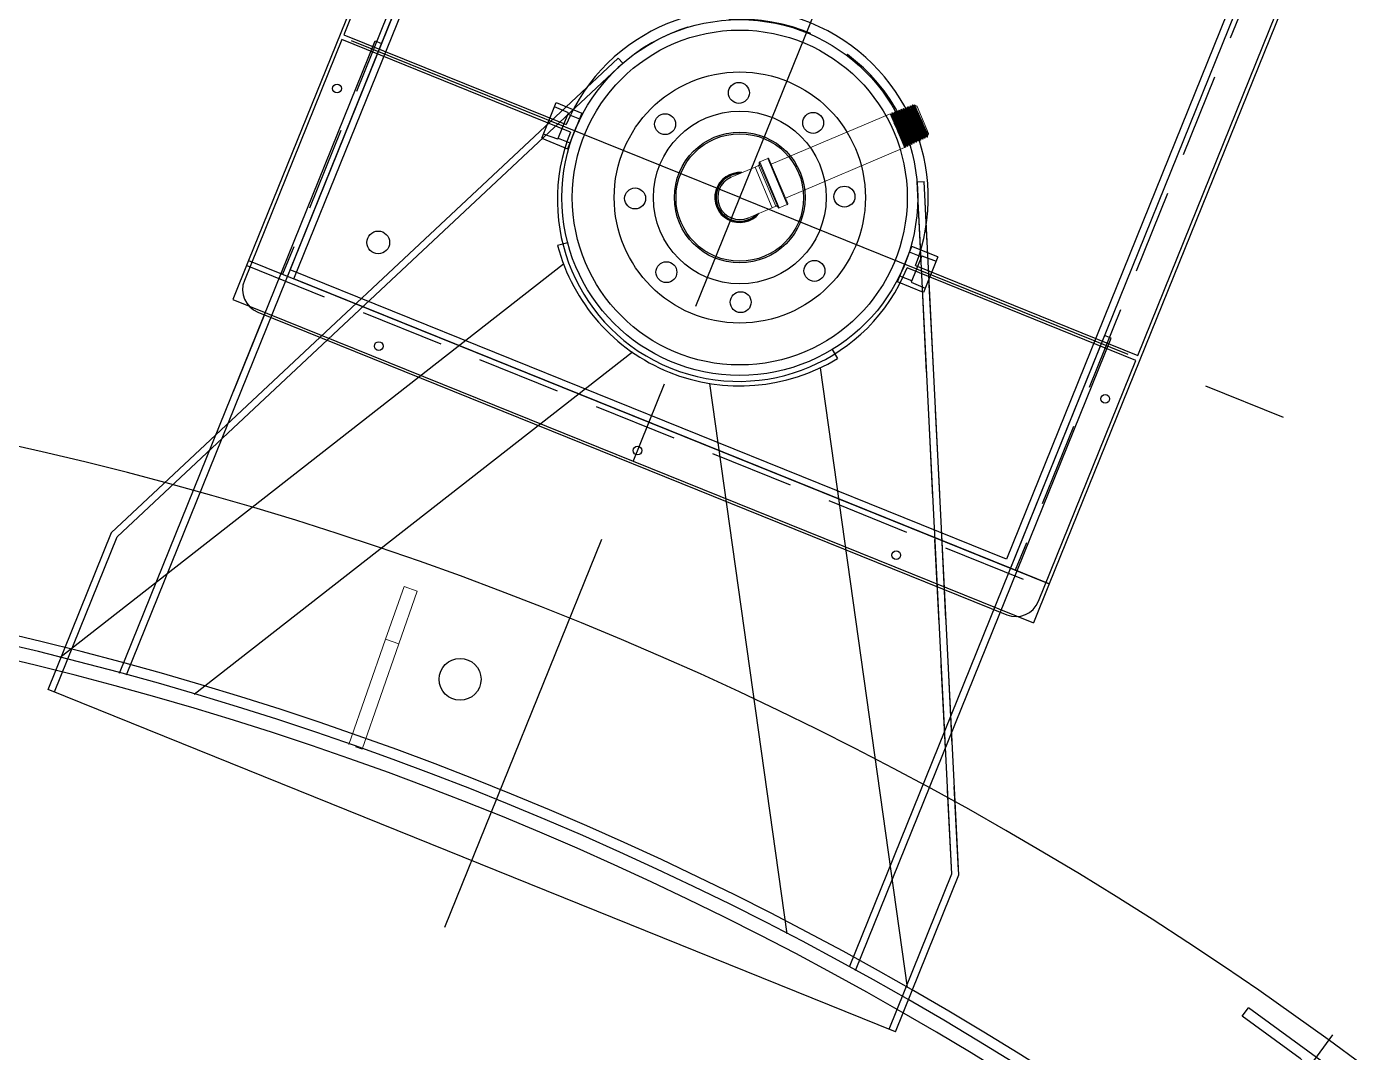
# Model space of a CAD drawing. Extents: x -1889 to 1438, y -977 to 1122.
# Drawn here: x 400.99 to 449.05, y 771.56 to 808.31 of the extents above; entities that cross this region are included whole.
import ezdxf

# ---------------------------------------------------------------- set-up
doc = ezdxf.new("R2010")
doc.units = 0
doc.header["$LTSCALE"] = 12
doc.header["$MEASUREMENT"] = 0
doc.linetypes.add('CENTER', pattern=[2, 1.25, -0.25, 0.25, -0.25])
doc.linetypes.add('HIDDEN', pattern=[0.375, 0.25, -0.125])
for name, color, linetype in [('1.25x1.25x.25', 34, 'CONTINUOUS'), ('10 PIPE', 7, 'CONTINUOUS'), ('3-4-THRDCPLG', 14, 'CONTINUOUS'), ('4T-150-RFSO', 14, 'CONTINUOUS'), ('6X20', 3, 'CONTINUOUS'), ('CENTER', 6, 'CENTER'), ('COVER', 3, 'CONTINUOUS'), ('DIM', 1, 'CONTINUOUS'), ('ROOF', 140, 'CONTINUOUS'), ('SHELL', 40, 'CONTINUOUS'), ('TEXT', 4, 'CONTINUOUS')]:
    doc.layers.add(name, color=color, linetype=linetype)
doc.layers.add('AM_0', color=7, linetype='CONTINUOUS', lineweight=30)
doc.layers.add('AM_3', color=6, linetype='HIDDEN', lineweight=25)

# ---------------------------------------------------------------- blocks, each defined once
blk = doc.blocks.new('A$C1b871768')
at = {"layer": '6X20'}
for p, q in [((-5.875, 3), (-6.25, 3)), ((-6.25, 3), (-6.25, -3)), ((-5.875, 0.437), (-5.875, 3)), ((-0.375, 3), (0, 3)), ((-0.375, 0.437), (-0.375, 3)), ((0, 3), (0, -3)), ((-5.5, 0.125), (-0.75, 0.125)), ((-5.875, -0.438), (-5.875, -3)), ((-5.5, -0.125), (-0.75, -0.125)), ((-0.375, -0.438), (-0.375, -3)), ((-5.875, -3), (-6.25, -3)), ((-0.375, -3), (0, -3))]:
    blk.add_line(p, q, dxfattribs=at)
for points in [[(-5.5, 0.125, -0.083285), (-5.646, 0.15, -0.09084), (-5.765, 0.217, -0.104065), (-5.848, 0.321, -0.115836), (-5.875, 0.437, -0.115836)], [(-0.75, 0.125, 0.083285), (-0.604, 0.15, 0.09084), (-0.485, 0.217, 0.104065), (-0.402, 0.321, 0.115836), (-0.375, 0.437, 0.115836)], [(-5.5, -0.125, 0.083285), (-5.646, -0.15, 0.09084), (-5.765, -0.217, 0.104065), (-5.848, -0.321, 0.115836), (-5.875, -0.438, 0.115836)], [(-0.75, -0.125, -0.083285), (-0.604, -0.15, -0.09084), (-0.485, -0.217, -0.104065), (-0.402, -0.321, -0.115836), (-0.375, -0.438, -0.115836)]]:
    blk.add_lwpolyline(points, format="xyb", dxfattribs=at)
at = {"layer": 'CENTER'}
blk.add_line((-7.239, 0), (0.989, 0), dxfattribs=at)
blk = doc.blocks.new('A$Cff0bea57')
at = {"layer": '3-4-THRDCPLG'}
for p, q in [((-0.688, 1), (-0.688, 0)), ((-0.688, 1), (0.688, 1)), ((-0.508, 0.454), (-0.525, 1)), ((0.508, 0.454), (0.525, 1)), ((0.688, 1), (0.688, 0)), ((0.688, 0), (-0.688, 0)), ((-0.508, 0.454), (0.508, 0.454)), ((-0.461, 0.454), (-0.461, 0)), ((0.461, 0.454), (0.461, 0))]:
    blk.add_line(p, q, dxfattribs=at)
blk = doc.blocks.new('04T')
at = {"layer": '4T-150-RFSO'}
for centre, radius in [((0, 0), 4.5), ((-1.435, 3.465), 0.375), ((1.435, 3.465), 0.375), ((0, 0), 3.094), ((0, 0), 2.285), ((-3.465, 1.435), 0.375), ((3.465, 1.435), 0.375), ((-3.465, -1.435), 0.375), ((3.465, -1.435), 0.375), ((-1.435, -3.465), 0.375), ((1.435, -3.465), 0.375)]:
    blk.add_circle(centre, radius, dxfattribs=at)
at = {"layer": 'SHELL'}
blk.add_circle((0, 0), 2.344, dxfattribs=at)
blk = doc.blocks.new('A$C22f59be4')
at = {"layer": 'AM_0', "lineweight": 18}
for p, q in [((41.649, 118.917), (40.99, 117.029)), ((42.121, 118.752), (41.462, 116.864)), ((41.649, 118.917), (42.121, 118.752)), ((40.99, 117.029), (39.672, 113.253)), ((41.462, 116.864), (40.144, 113.087)), ((40.99, 117.029), (41.462, 116.864)), ((39.908, 113.17), (40.144, 113.087))]:
    blk.add_line(p, q, dxfattribs=at)
at = {"layer": 'DIM'}
blk.add_circle((43.657, 115.59), 0.75, dxfattribs=at)

msp = doc.modelspace()

# ---------------------------------------------------------------- linework, layer by layer
at = {"layer": '1.25x1.25x.25'}
for p, q in [((419.45021, 825.94701), (408.93781, 799.92792)), ((420.84099, 825.3851), (410.32859, 799.36601)), ((446.74418, 814.91953), (436.23179, 788.90043)), ((448.13496, 814.35762), (437.62256, 788.33852)), ((408.93781, 799.92792), (408.3759, 798.53714)), ((408.93781, 799.92792), (437.62256, 788.33852)), ((408.3759, 798.53714), (437.06065, 786.94775)), ((437.62256, 788.33852), (436.23179, 788.90043)), ((437.62256, 788.33852), (437.06065, 786.94775))]:
    msp.add_line(p, q, dxfattribs=at)
at = {"layer": '1.25x1.25x.25', "linetype": 'HIDDEN'}
for p, q in [((420.66714, 825.45534), (410.15474, 799.43624)), ((446.91803, 814.84929), (436.40563, 788.83019)), ((408.86757, 799.75407), (437.55232, 788.16468))]:
    msp.add_line(p, q, dxfattribs=at)
at = {"layer": '10 PIPE'}
for p, q in [((420.37055, 800.5617), (420.00796, 800.46602)), ((429.8388, 796.73627), (430.03317, 796.41558))]:
    msp.add_line(p, q, dxfattribs=at)
for radius in [6.375, 6]:
    msp.add_circle((426.53458, 802.18813), radius, dxfattribs=at)
msp.add_arc((426.53458, 802.18813), 6.75, 194.781089, 301.218911, dxfattribs=at)
at = {"layer": 'AM_0', "lineweight": 18}
for p, q in [((432.64332, 805.46947), (432.63451, 805.46605)), ((432.72441, 805.50095), (432.71561, 805.49753)), ((432.71624, 805.49589), (432.71923, 805.49338)), ((432.7887, 805.46426), (432.77896, 805.46012)), ((432.88104, 805.46547), (432.7938, 805.50392)), ((432.88104, 805.46547), (432.88639, 805.45286)), ((432.88639, 805.45286), (433.30072, 804.47675)), ((431.92774, 805.19167), (427.65843, 803.37946)), ((432.07112, 804.85388), (431.92774, 805.19167)), ((431.97769, 805.14941), (431.96793, 805.14527)), ((431.98571, 805.2126), (431.98544, 805.21394)), ((431.9945, 805.21759), (431.98567, 805.21416)), ((431.99487, 805.21751), (431.99493, 805.21648)), ((432.05879, 805.18088), (432.04904, 805.17674)), ((432.0756, 805.24907), (432.0668, 805.24566)), ((432.1399, 805.21237), (432.13015, 805.20823)), ((432.15673, 805.28057), (432.1479, 805.27714)), ((432.14855, 805.27545), (432.15158, 805.27285)), ((432.22098, 805.24386), (432.21124, 805.23973)), ((432.23784, 805.31206), (432.22899, 805.30862)), ((432.22948, 805.30734), (432.22945, 805.30848)), ((432.3021, 805.27534), (432.29234, 805.2712)), ((432.31891, 805.34353), (432.31011, 805.34011)), ((432.31925, 805.34346), (432.3193, 805.34251)), ((432.3832, 805.30681), (432.37346, 805.30268)), ((432.4, 805.37501), (432.39116, 805.37157)), ((432.4643, 805.33831), (432.45456, 805.33418)), ((432.48115, 805.40651), (432.47232, 805.40308)), ((432.47317, 805.4009), (432.47405, 805.40161)), ((432.54539, 805.3698), (432.53565, 805.36567)), ((432.55341, 805.43305), (432.55315, 805.43434)), ((432.56225, 805.43799), (432.55338, 805.43455)), ((432.6265, 805.40127), (432.61676, 805.39714)), ((432.7076, 805.43275), (432.69787, 805.42862)), ((432.07112, 804.85388), (432.2423, 804.4506)), ((432.44155, 803.98121), (432.2423, 804.4506)), ((432.47533, 804.06048), (432.48508, 804.06462)), ((432.53598, 804.02648), (432.53653, 804.0276)), ((432.5375, 804.02551), (432.5461, 804.02948)), ((432.55431, 804.09696), (432.56406, 804.1011)), ((432.61081, 804.06926), (432.61631, 804.06222)), ((432.61643, 804.06195), (432.62508, 804.06594)), ((432.6333, 804.13342), (432.64305, 804.13756)), ((432.69547, 804.09845), (432.70402, 804.10239)), ((432.70428, 804.10286), (432.70463, 804.10569)), ((432.71229, 804.16988), (432.72204, 804.17402)), ((432.77411, 804.13488), (432.77403, 804.13575)), ((432.77442, 804.1349), (432.78304, 804.13888)), ((432.78327, 804.13937), (432.78361, 804.14219)), ((432.79127, 804.20636), (432.80101, 804.2105)), ((432.85018, 804.17474), (432.85258, 804.17324)), ((432.85344, 804.17138), (432.86205, 804.17535)), ((432.86227, 804.17594), (432.86262, 804.17876)), ((432.87026, 804.24284), (432.88001, 804.24697)), ((432.93241, 804.20784), (432.94102, 804.21182)), ((432.94127, 804.21245), (432.94162, 804.21528)), ((432.94925, 804.27929), (432.959, 804.28343)), ((433.01139, 804.24431), (433.01996, 804.24827)), ((433.02024, 804.24881), (433.02058, 804.25164)), ((433.02824, 804.31577), (433.03797, 804.3199)), ((433.0889, 804.28172), (433.08946, 804.28282)), ((433.0904, 804.28079), (433.09898, 804.28475)), ((433.10721, 804.35224), (433.11696, 804.35638)), ((433.16382, 804.3243), (433.16921, 804.31749)), ((433.16933, 804.31723), (433.17799, 804.32123)), ((433.18621, 804.3887), (433.19595, 804.39284)), ((433.24837, 804.35373), (433.25691, 804.35767)), ((433.26519, 804.42516), (433.27519, 804.42941)), ((433.28192, 804.4257), (433.30072, 804.47675)), ((427.53783, 803.58682), (427.24787, 803.46374)), ((428.23762, 801.93819), (427.53783, 803.58682)), ((427.57716, 803.57092), (428.25352, 801.97753)), ((428.17225, 802.16899), (432.44155, 803.98121)), ((432.45849, 803.98903), (432.4671, 803.993)), ((427.08091, 803.2788), (426.22571, 802.91579)), ((427.20605, 803.33192), (427.08091, 803.2788)), ((427.08091, 803.2788), (427.69865, 801.82348)), ((427.82379, 801.8766), (427.20605, 803.33192)), ((427.90833, 801.831), (427.23197, 803.4244)), ((427.24787, 803.46374), (427.59777, 802.63942)), ((427.59777, 802.63942), (427.94767, 801.81511)), ((426.84346, 801.46047), (427.69865, 801.82348)), ((427.69865, 801.82348), (427.82379, 801.8766)), ((427.94767, 801.81511), (428.23762, 801.93819))]:
    msp.add_line(p, q, dxfattribs=at)
at = {"layer": 'AM_0', "flags": 128}
for points in [[(432.63413, 805.46526), (432.63014, 805.43287), (432.62624, 805.40116)], [(432.63525, 805.46416), (432.63553, 805.46543), (432.64369, 805.45227)], [(432.64369, 805.45227), (432.65896, 805.42239), (432.68095, 805.37667)], [(433.17707, 804.3232), (433.17619, 804.32251), (433.16717, 804.33772), (433.15169, 804.36828), (433.12926, 804.41508), (433.10168, 804.47414), (433.06813, 804.54716), (433.03131, 804.62798), (432.99016, 804.71889), (432.94802, 804.81226), (432.90366, 804.91072), (432.8607, 805.006), (432.8179, 805.10081), (432.77873, 805.18717), (432.74206, 805.26753), (432.71086, 805.33512), (432.68421, 805.39185), (432.66427, 805.43294), (432.65041, 805.45953), (432.64373, 805.46937), (432.64377, 805.46831)], [(432.69838, 805.42824), (432.6723, 805.44787), (432.64623, 805.46751)], [(432.64744, 805.46448), (432.65505, 805.4535), (432.67979, 805.40411), (432.71819, 805.32252), (432.76804, 805.21396), (432.82641, 805.08533), (432.88986, 804.94473), (432.95462, 804.80105), (433.01683, 804.66338), (433.07281, 804.54038), (433.11925, 804.43985), (433.15345, 804.36815), (433.17349, 804.32982), (433.17714, 804.32794)], [(432.71525, 805.49683), (432.71126, 805.46443), (432.70734, 805.43264)], [(432.71923, 805.49338), (432.73044, 805.47307), (432.74858, 805.43642)], [(433.25686, 804.35765), (433.25623, 804.35789), (433.25076, 804.36583), (433.2256, 804.41515), (433.2024, 804.46393), (433.17278, 804.52764), (433.13917, 804.60093), (433.10054, 804.68587), (433.06007, 804.77533), (433.01653, 804.87183), (432.97352, 804.96727), (432.92975, 805.06435), (432.8888, 805.1549), (432.84947, 805.24151), (432.81498, 805.31687), (432.78429, 805.38312), (432.7599, 805.43468), (432.74107, 805.473), (432.7293, 805.49482), (432.72588, 805.49881)], [(432.77935, 805.45983), (432.75327, 805.47947), (432.7272, 805.4991)], [(432.72891, 805.49525), (432.73515, 805.48684), (432.75895, 805.43963), (432.79646, 805.36015), (432.84553, 805.25345), (432.90326, 805.12631), (432.96626, 804.98677), (433.03078, 804.84365), (433.09299, 804.70598), (433.14919, 804.58246), (433.19608, 804.48087), (433.23008, 804.4094), (433.25091, 804.36893), (433.25756, 804.36189), (433.25756, 804.36189)], [(432.78077, 805.45647), (432.78672, 805.4488), (432.80867, 805.40595), (432.8431, 805.33373), (432.88804, 805.23674), (432.94088, 805.12115), (432.9985, 804.99429), (433.0575, 804.86416), (433.1144, 804.73901), (433.16583, 804.62673), (433.20878, 804.53441), (433.24077, 804.46793), (433.25999, 804.43152), (433.26362, 804.42887)], [(432.79319, 805.50275), (432.79237, 805.49605), (432.78838, 805.46366)], [(432.78952, 805.46233), (432.79672, 805.45305), (432.81868, 805.4102), (432.85311, 805.33798), (432.89805, 805.24099), (432.95088, 805.1254), (433.0085, 804.99854), (433.06751, 804.86841), (433.1244, 804.74326), (433.17583, 804.63098), (433.21879, 804.53866), (433.25077, 804.47218), (433.27, 804.43577), (433.27362, 804.43311)], [(433.28138, 804.42609), (433.28152, 804.4256), (433.27911, 804.42751), (433.27051, 804.44406), (433.25547, 804.47571), (433.23508, 804.52004), (433.20881, 804.57814), (433.17864, 804.64552), (433.14381, 804.72378), (433.10698, 804.80683), (433.06726, 804.89662), (433.02769, 804.98614), (432.98733, 805.07744), (432.94928, 805.16337), (432.91264, 805.2459), (432.88025, 805.31852), (432.85133, 805.38284), (432.82814, 805.43379), (432.81011, 805.47245), (432.79867, 805.49571), (432.79352, 805.50403), (432.79381, 805.50267)], [(431.96848, 805.14486), (431.9424, 805.16449), (431.93942, 805.16674)], [(431.96973, 805.14189), (431.97462, 805.13572), (431.99318, 805.09991), (432.0223, 805.03918), (432.06071, 804.95659), (432.10662, 804.85632), (432.15792, 804.74338), (432.21219, 804.62342), (432.26689, 804.50245), (432.31946, 804.38649), (432.36744, 804.28136), (432.4086, 804.19228), (432.44104, 804.12376), (432.4633, 804.07921), (432.47443, 804.06087), (432.47434, 804.06281)], [(431.98533, 805.2135), (431.98135, 805.18111), (431.97743, 805.1493)], [(431.97833, 805.14791), (431.98463, 805.13997), (432.00318, 805.10416), (432.03231, 805.04343), (432.07072, 804.96083), (432.11663, 804.86057), (432.16792, 804.74763), (432.22219, 804.62767), (432.27689, 804.50669), (432.32947, 804.39074), (432.37744, 804.28561), (432.4186, 804.19653), (432.45104, 804.128), (432.4733, 804.08346), (432.48444, 804.06511), (432.48443, 804.06537)], [(431.98601, 805.21327), (431.99059, 805.20789), (432.0032, 805.18428)], [(432.54515, 804.03153), (432.5442, 804.03092), (432.53484, 804.04692), (432.51881, 804.07879), (432.49559, 804.12743), (432.46706, 804.18875), (432.43236, 804.26446), (432.39431, 804.3482), (432.35177, 804.44235), (432.30825, 804.53899), (432.26244, 804.64087), (432.2181, 804.73942), (432.17393, 804.83744), (432.13354, 804.92668), (432.09575, 805.00967), (432.06362, 805.07943), (432.03623, 805.13794), (432.01576, 805.18024), (432.00161, 805.20755), (431.99538, 805.21675)], [(432.04942, 805.17645), (432.02335, 805.19609), (431.99728, 805.21572)], [(431.99895, 805.21194), (432.00162, 805.20971), (432.01928, 805.176), (432.04866, 805.11467), (432.08848, 805.02878), (432.13687, 804.92266), (432.19159, 804.80165), (432.25007, 804.67176), (432.30956, 804.53951), (432.36726, 804.41148), (432.42044, 804.29408), (432.46663, 804.19315), (432.50369, 804.11375), (432.5299, 804.05989), (432.54415, 804.03422), (432.54514, 804.03651)], [(432.0032, 805.18428), (432.02295, 805.14384), (432.04932, 805.08779)], [(432.04932, 805.08779), (432.08161, 805.01782), (432.11892, 804.93601)], [(432.05085, 805.17307), (432.05345, 805.17106), (432.06983, 805.14037), (432.09692, 805.08444), (432.13353, 805.00608), (432.17799, 804.90925), (432.22821, 804.79882), (432.28188, 804.68028), (432.33646, 804.55958), (432.38941, 804.44275), (432.43823, 804.33563), (432.48066, 804.24356), (432.51475, 804.17114), (432.53894, 804.12206), (432.55219, 804.09874), (432.55292, 804.10024)], [(432.06646, 805.24511), (432.06247, 805.21272), (432.05853, 805.18077)], [(432.06003, 805.17796), (432.06345, 805.17531), (432.07984, 805.14461), (432.10693, 805.08869), (432.14354, 805.01033), (432.18799, 804.9135), (432.23822, 804.80306), (432.29189, 804.68453), (432.34647, 804.56383), (432.39941, 804.44699), (432.44824, 804.33987), (432.49067, 804.2478), (432.52476, 804.17539), (432.54894, 804.12631), (432.56219, 804.10298), (432.56257, 804.10375)], [(432.06756, 805.24371), (432.06783, 805.24501), (432.07617, 805.23144)], [(432.07617, 805.23144), (432.09183, 805.20063), (432.11441, 805.15352)], [(432.62429, 804.06765), (432.62148, 804.06984), (432.61068, 804.08942), (432.59252, 804.1261), (432.56852, 804.17679), (432.53787, 804.24291), (432.50312, 804.31891), (432.46318, 804.40692), (432.42136, 804.49957), (432.37638, 804.59946), (432.33197, 804.69822), (432.28677, 804.79862), (432.24454, 804.89225), (432.20397, 804.98173), (432.16844, 805.05957), (432.13683, 805.12794), (432.11178, 805.18111), (432.09246, 805.22054), (432.08047, 805.24292), (432.07713, 805.24681)], [(432.13067, 805.20784), (432.1046, 805.22747), (432.07852, 805.2471)], [(432.07988, 805.24391), (432.08075, 805.24433), (432.09603, 805.21623), (432.12317, 805.16019), (432.16097, 805.07903), (432.20772, 804.9768), (432.26121, 804.85867), (432.31896, 804.73052), (432.37824, 804.59876), (432.43626, 804.46997), (432.49029, 804.35057), (432.5378, 804.24654), (432.57659, 804.16305), (432.60487, 804.10433), (432.62139, 804.0733), (432.62457, 804.07194)], [(432.11441, 805.15352), (432.1433, 805.09154), (432.17773, 805.01653)], [(432.13187, 805.205), (432.1327, 805.2054), (432.14691, 805.17984), (432.17194, 805.12876), (432.2067, 805.05475), (432.24963, 804.96151), (432.29872, 804.85375), (432.3517, 804.73685), (432.40607, 804.61665), (432.45929, 804.49916), (432.50887, 804.39026), (432.55249, 804.29539), (432.58815, 804.21928), (432.61421, 804.16578), (432.62954, 804.13757), (432.63193, 804.13667)], [(432.14756, 805.27658), (432.14357, 805.24419), (432.13964, 805.21226)], [(432.14133, 805.20899), (432.14271, 805.20965), (432.15691, 805.18408), (432.18194, 805.13301), (432.21671, 805.059), (432.25964, 804.96576), (432.30873, 804.858), (432.3617, 804.74109), (432.41607, 804.6209), (432.4693, 804.50341), (432.51887, 804.39451), (432.56249, 804.29964), (432.59815, 804.22353), (432.62421, 804.17003), (432.63954, 804.14181), (432.64121, 804.14119)], [(432.15158, 805.27285), (432.16306, 805.2519), (432.18168, 805.21412)], [(432.70397, 804.10249), (432.69853, 804.10946), (432.68569, 804.13368), (432.66649, 804.17301), (432.64035, 804.22855), (432.60936, 804.29563), (432.57262, 804.37615), (432.53311, 804.46333), (432.48966, 804.55964), (432.44583, 804.65699), (432.40033, 804.75815), (432.35688, 804.8546), (432.31421, 804.94908), (432.2758, 805.03366), (432.24053, 805.11071), (432.21126, 805.17376), (432.18712, 805.22458), (432.17005, 805.25889), (432.15953, 805.27764), (432.15815, 805.27832)], [(432.21164, 805.23943), (432.18556, 805.25907), (432.15949, 805.2787)], [(432.16041, 805.2766), (432.16035, 805.27785), (432.17571, 805.25056), (432.20608, 805.18788), (432.24977, 805.09385), (432.30423, 804.97443), (432.36626, 804.83717), (432.43218, 804.69077), (432.49805, 804.54445), (432.55998, 804.40745), (432.61427, 804.28843), (432.65774, 804.1949), (432.68788, 804.13278), (432.70299, 804.10605), (432.70274, 804.11013)], [(432.17773, 805.01653), (432.21673, 804.93073), (432.25922, 804.83671)], [(432.18168, 805.21412), (432.20695, 805.16066), (432.2382, 805.09313)], [(432.21242, 805.23622), (432.21239, 805.23872), (432.22668, 805.21392), (432.25469, 805.15682), (432.29484, 805.07111), (432.34483, 804.96223), (432.40173, 804.83707), (432.46217, 804.70356), (432.52257, 804.57014), (432.57936, 804.44523), (432.62919, 804.33673), (432.66914, 804.25151), (432.69692, 804.19494), (432.71099, 804.17067), (432.71091, 804.17315)], [(432.22863, 805.30788), (432.22464, 805.27549), (432.22074, 805.24376)], [(432.22242, 805.24047), (432.22239, 805.24297), (432.23669, 805.21817), (432.2647, 805.16107), (432.30485, 805.07536), (432.35484, 804.96648), (432.41173, 804.84132), (432.47217, 804.70781), (432.53258, 804.57439), (432.58937, 804.44948), (432.63919, 804.34098), (432.67914, 804.25575), (432.70692, 804.19918), (432.72099, 804.17491), (432.72096, 804.17599)], [(432.22945, 805.30848), (432.23668, 805.29752), (432.25122, 805.26937)], [(432.2382, 805.09313), (432.27457, 805.01354), (432.31505, 804.92426)], [(432.78239, 804.14028), (432.78235, 804.13905), (432.77491, 804.15051), (432.76077, 804.17794), (432.73946, 804.22208), (432.7127, 804.27924), (432.67966, 804.35101), (432.64305, 804.43136), (432.60177, 804.52256), (432.5592, 804.61696), (432.51407, 804.71722), (432.4701, 804.81492), (432.42597, 804.91282), (432.38531, 805.00271), (432.34691, 805.08712), (432.31392, 805.15895), (432.28534, 805.22024), (432.26349, 805.26581), (432.24771, 805.29694), (432.23923, 805.31099), (432.23885, 805.31029)], [(432.29285, 805.27082), (432.26678, 805.29045), (432.24071, 805.31009)], [(432.24115, 805.30884), (432.24105, 805.30977), (432.25545, 805.28474), (432.28488, 805.22429), (432.32769, 805.13231), (432.3814, 805.01467), (432.44284, 804.8788), (432.50838, 804.73328), (432.5741, 804.58733), (432.63611, 804.45012), (432.69072, 804.33034), (432.73472, 804.23557), (432.76557, 804.17179), (432.78154, 804.14305), (432.78167, 804.14678)], [(432.25122, 805.26937), (432.27268, 805.22489), (432.3005, 805.16543)], [(432.2933, 805.26825), (432.2931, 805.2706), (432.30652, 805.24787), (432.33366, 805.19282), (432.373, 805.10902), (432.42228, 805.0018), (432.47862, 804.87796), (432.53869, 804.74532), (432.59893, 804.61229), (432.65578, 804.48724), (432.70588, 804.37809), (432.74629, 804.29176), (432.77471, 804.23371), (432.78955, 804.20761), (432.78972, 804.21001)], [(432.3005, 805.16543), (432.33393, 805.09277), (432.37204, 805.00907)], [(432.30973, 805.33936), (432.30574, 805.30697), (432.30183, 805.27523)], [(432.30331, 805.2725), (432.30311, 805.27485), (432.31653, 805.25212), (432.34366, 805.19707), (432.38301, 805.11326), (432.43229, 805.00605), (432.48862, 804.88221), (432.5487, 804.74957), (432.60894, 804.61653), (432.66578, 804.49149), (432.71588, 804.38234), (432.7563, 804.29601), (432.78471, 804.23795), (432.79956, 804.21186), (432.79965, 804.21308)], [(432.31094, 805.33799), (432.31274, 805.33742), (432.3231, 805.3191)], [(432.86106, 804.17748), (432.86011, 804.17682), (432.85119, 804.19198), (432.83497, 804.2241), (432.81279, 804.27049), (432.78392, 804.33241), (432.75075, 804.40469), (432.71223, 804.48935), (432.67157, 804.57929), (432.6275, 804.67703), (432.58368, 804.77439), (432.53877, 804.8741), (432.49651, 804.96781), (432.45558, 805.05814), (432.41939, 805.13753), (432.38682, 805.20819), (432.36056, 805.26419), (432.33976, 805.30709), (432.32616, 805.33328), (432.31977, 805.34269)], [(432.3739, 805.30235), (432.34782, 805.32198), (432.32175, 805.34162)], [(432.3218, 805.34158), (432.33525, 805.31876), (432.36374, 805.26054), (432.40567, 805.17063), (432.45862, 805.05477), (432.51946, 804.92031), (432.58461, 804.77573), (432.65017, 804.63016), (432.71224, 804.4928), (432.76716, 804.3723), (432.81168, 804.2763), (432.84322, 804.21088), (432.86002, 804.18018), (432.86066, 804.18337)], [(432.3231, 805.3191), (432.34059, 805.28397), (432.36477, 805.2331)], [(432.36477, 805.2331), (432.39498, 805.16801), (432.43039, 805.09067)], [(432.37204, 805.00907), (432.41377, 804.91684), (432.45797, 804.81881)], [(432.37414, 805.30035), (432.37387, 805.30237), (432.38642, 805.28167), (432.41268, 805.22869), (432.45121, 805.1468), (432.49978, 805.04126), (432.55555, 804.91875), (432.61524, 804.78701), (432.67531, 804.65438), (432.7322, 804.52925), (432.78256, 804.41949), (432.82343, 804.33207), (432.85247, 804.27255), (432.86807, 804.24468), (432.86858, 804.24678)], [(432.39085, 805.37096), (432.38686, 805.33857), (432.38294, 805.3067)], [(432.38414, 805.30459), (432.38387, 805.30662), (432.39643, 805.28592), (432.42269, 805.23293), (432.46122, 805.15105), (432.50979, 805.0455), (432.56556, 804.92299), (432.62525, 804.79126), (432.68531, 804.65863), (432.7422, 804.53349), (432.79256, 804.42374), (432.83344, 804.33632), (432.86247, 804.27679), (432.87807, 804.24893), (432.87834, 804.25)], [(432.39153, 805.36936), (432.39122, 805.37159), (432.39737, 805.3632)], [(432.39737, 805.3632), (432.41078, 805.33768), (432.43113, 805.29583)], [(432.94029, 804.2134), (432.93761, 804.2154), (432.92669, 804.23509), (432.90935, 804.27002), (432.88507, 804.32119), (432.85578, 804.38429), (432.82061, 804.46109), (432.78242, 804.54514), (432.7401, 804.63883), (432.69708, 804.73426), (432.65211, 804.83417), (432.60886, 804.93013), (432.56608, 805.02488), (432.52725, 805.11045), (432.49123, 805.18927), (432.46096, 805.25468), (432.43552, 805.30856), (432.41698, 805.34634), (432.40476, 805.36908), (432.40147, 805.37291)], [(432.455, 805.33384), (432.42893, 805.35347), (432.40286, 805.37311)], [(432.4034, 805.37194), (432.41512, 805.35265), (432.44266, 805.29664), (432.48371, 805.20882), (432.53589, 805.09477), (432.59614, 804.96172), (432.66087, 804.8181), (432.72625, 804.67295), (432.78838, 804.53546), (432.84358, 804.41429), (432.88861, 804.3171), (432.92084, 804.25005), (432.93846, 804.21742), (432.93972, 804.21973)], [(432.43039, 805.09067), (432.47004, 805.00336), (432.5128, 804.90869)], [(432.43113, 805.29583), (432.45788, 805.2389), (432.4903, 805.1686)], [(432.45467, 805.33404), (432.46637, 805.31535), (432.49177, 805.2644), (432.52947, 805.18446), (432.57733, 805.0806), (432.63253, 804.95943), (432.69183, 804.82863), (432.75171, 804.69644), (432.80862, 804.57123), (432.85922, 804.46091), (432.90054, 804.37244), (432.9302, 804.31146), (432.94654, 804.28185), (432.94749, 804.28342)], [(432.47196, 805.40253), (432.46798, 805.37014), (432.46404, 805.3382)], [(432.46492, 805.33685), (432.46468, 805.33829), (432.47638, 805.3196), (432.50178, 805.26865), (432.53948, 805.1887), (432.58734, 805.08484), (432.64254, 804.96368), (432.70183, 804.83287), (432.76171, 804.70068), (432.81863, 804.57548), (432.86923, 804.46516), (432.91055, 804.37669), (432.94021, 804.3157), (432.95654, 804.28609), (432.95711, 804.28703)], [(432.47405, 805.40161), (432.48331, 805.38589), (432.49969, 805.35339)], [(433.01984, 804.24854), (433.01447, 804.25531), (433.0022, 804.27833), (432.98279, 804.31799), (432.95781, 804.37097), (432.92647, 804.43873), (432.89134, 804.51559), (432.85136, 804.60373), (432.80981, 804.69572), (432.76545, 804.79419), (432.72191, 804.89085), (432.67792, 804.98844), (432.63707, 805.07877), (432.59817, 805.16438), (432.56438, 805.23808), (432.5347, 805.30195), (432.51154, 805.3506), (432.4942, 805.38541), (432.48405, 805.40342), (432.48267, 805.40413)], [(432.53612, 805.36531), (432.51005, 805.38494), (432.48397, 805.40458)], [(432.48483, 805.40263), (432.49503, 805.38641), (432.52165, 805.33259), (432.56181, 805.24685), (432.61322, 805.13463), (432.67285, 805.00303), (432.73717, 804.86038), (432.80235, 804.7157), (432.86453, 804.5781), (432.92, 804.4563), (432.96551, 804.35797), (432.99842, 804.28932), (433.01686, 804.25477), (433.01878, 804.25588)], [(432.4903, 805.1686), (432.52751, 805.08703), (432.56847, 804.99662)], [(432.49969, 805.35339), (432.52277, 805.3051), (432.55193, 805.24247)], [(432.53688, 805.36351), (432.54637, 805.34891), (432.57091, 805.29998), (432.6078, 805.22197), (432.65493, 805.11982), (432.70955, 805.00002), (432.76844, 804.87016), (432.82812, 804.73845), (432.88506, 804.6132), (432.93588, 804.50234), (432.97763, 804.41287), (433.00789, 804.35046), (433.02497, 804.3191), (433.02646, 804.31995)], [(432.55304, 805.43391), (432.54905, 805.40152), (432.54513, 805.36969)], [(432.54567, 805.36913), (432.54553, 805.36983), (432.55638, 805.35316), (432.58092, 805.30423), (432.61781, 805.22621), (432.66493, 805.12407), (432.71956, 805.00427), (432.77845, 804.87441), (432.83813, 804.74269), (432.89506, 804.61744), (432.94589, 804.50659), (432.98763, 804.41712), (433.0179, 804.35471), (433.03498, 804.32335), (433.03599, 804.32393)], [(432.55193, 805.24247), (432.58639, 805.16739), (432.62518, 805.08208)], [(432.55371, 805.43369), (432.55822, 805.42848), (432.57052, 805.40558)], [(433.0983, 804.28622), (433.09827, 804.28494), (433.09118, 804.29576), (433.07688, 804.32336), (433.05654, 804.36544), (433.02946, 804.42313), (432.9979, 804.49163), (432.96085, 804.57282), (432.92139, 804.65992), (432.87829, 804.75536), (432.83515, 804.85115), (432.79061, 804.94998), (432.7484, 805.04356), (432.7072, 805.13452), (432.67045, 805.21525), (432.63699, 805.28798), (432.60961, 805.34663), (432.58742, 805.39282), (432.57226, 805.42268), (432.56359, 805.437), (432.56321, 805.43636)], [(432.61717, 805.39683), (432.59109, 805.41646), (432.56502, 805.4361)], [(432.56602, 805.43371), (432.57501, 805.42004), (432.60069, 805.36842), (432.63997, 805.28475), (432.6906, 805.17436), (432.74961, 805.04423), (432.8135, 804.90259), (432.87847, 804.7584), (432.94067, 804.62075), (432.99641, 804.49832), (433.04239, 804.39889), (433.07595, 804.3287), (433.0952, 804.29223), (433.09789, 804.29198)], [(432.56847, 804.99662), (432.61206, 804.90004), (432.657, 804.80023)], [(432.57052, 805.40558), (432.58976, 805.36634), (432.61544, 805.31194)], [(432.61544, 805.31194), (432.64686, 805.24401), (432.68315, 805.16459)], [(432.61815, 805.39449), (432.62643, 805.38235), (432.65011, 805.33545), (432.68618, 805.25934), (432.73258, 805.15891), (432.78661, 805.04051), (432.84509, 804.91162), (432.90456, 804.78041), (432.96149, 804.65515), (433.01254, 804.54378), (433.0547, 804.45334), (433.08554, 804.38955), (433.10336, 804.35647), (433.10547, 804.35635)], [(432.62518, 805.08208), (432.66724, 804.98909), (432.71138, 804.89119)], [(432.62663, 805.40098), (432.63644, 805.38659), (432.66011, 805.33969), (432.69619, 805.26359), (432.74259, 805.16316), (432.79662, 805.04475), (432.8551, 804.91586), (432.91456, 804.78465), (432.9715, 804.6594), (433.02254, 804.54803), (433.0647, 804.45759), (433.09555, 804.3938), (433.11336, 804.36071), (433.11491, 804.36063)], [(432.68095, 805.37667), (432.70907, 805.31651), (432.74256, 805.2437)], [(432.68315, 805.16459), (432.72332, 805.07605), (432.76624, 804.98101)], [(432.69969, 805.42514), (432.70655, 805.41563), (432.72936, 805.37077), (432.76461, 805.2966), (432.81029, 805.19788), (432.86372, 805.08088), (432.92178, 804.95299), (432.98102, 804.82231), (433.03794, 804.6971), (433.08919, 804.58525), (433.13175, 804.49385), (433.16317, 804.42871), (433.1817, 804.39395), (433.18453, 804.39266)], [(432.70809, 805.4316), (432.71655, 805.41988), (432.73937, 805.37502), (432.77462, 805.30085), (432.82029, 805.20213), (432.87373, 805.08513), (432.93178, 804.95724), (432.99102, 804.82656), (433.04794, 804.70134), (433.09919, 804.58949), (433.14176, 804.4981), (433.17318, 804.43296), (433.1917, 804.3982), (433.19371, 804.39728)], [(432.74256, 805.2437), (432.78049, 805.16043), (432.82181, 805.06916)], [(432.74858, 805.43642), (432.77318, 805.38454), (432.80359, 805.31901)], [(432.76624, 804.98101), (432.81072, 804.88232), (432.8555, 804.78289)], [(432.80359, 805.31901), (432.83896, 805.24176), (432.87832, 805.15512)], [(432.82181, 805.06916), (432.8654, 804.97261), (432.90996, 804.87368)], [(432.87832, 805.15512), (432.92058, 805.06165), (432.96455, 804.96415)], [(432.96455, 804.96415), (433.009, 804.8655), (433.0527, 804.76864)], [(432.04888, 804.90628), (432.11257, 804.76544), (432.18131, 804.61271), (432.24091, 804.4802), (432.29818, 804.35318), (432.35042, 804.238), (432.3952, 804.14039), (432.43044, 804.06527), (432.45454, 804.0164), (432.46646, 803.9962), (432.46619, 803.99983)], [(432.46637, 803.99459), (432.46633, 803.99325), (432.45896, 804.0047), (432.44416, 804.03352), (432.42308, 804.07726), (432.3951, 804.13716), (432.36244, 804.20817), (432.32416, 804.29231), (432.28845, 804.37125), (432.2499, 804.45678), (432.21096, 804.54335), (432.17072, 804.63284), (432.12647, 804.73123), (432.08267, 804.82832), (432.07112, 804.85388)], [(432.11892, 804.93601), (432.16021, 804.8448), (432.20435, 804.74691)], [(432.25922, 804.83671), (432.30402, 804.73725), (432.34987, 804.63532)], [(432.31505, 804.92426), (432.35854, 804.82792), (432.40374, 804.7275)], [(432.45797, 804.81881), (432.50338, 804.7179), (432.54875, 804.6171)], [(432.5128, 804.90869), (432.5575, 804.80948), (432.60287, 804.70868)], [(432.54875, 804.6171), (432.5928, 804.51943), (432.63429, 804.42776)], [(432.60287, 804.70868), (432.64764, 804.60928), (432.69057, 804.51424)], [(432.657, 804.80023), (432.70209, 804.70009), (432.74604, 804.60262)], [(432.69057, 804.51424), (432.73045, 804.42638), (432.76617, 804.34831)], [(432.71138, 804.89119), (432.75637, 804.79129), (432.80094, 804.69236)], [(432.74604, 804.60262), (432.78764, 804.51071), (432.82572, 804.4271)], [(432.80094, 804.69236), (432.84386, 804.59733), (432.88393, 804.50903)], [(432.8555, 804.78289), (432.89934, 804.6857), (432.94101, 804.59361)], [(432.88393, 804.50903), (432.92002, 804.43009), (432.95114, 804.36286)], [(432.90996, 804.87368), (432.95431, 804.77527), (432.9972, 804.68033)], [(432.94101, 804.59361), (432.97935, 804.50938), (433.01329, 804.43551)], [(432.9972, 804.68033), (433.03741, 804.59167), (433.07384, 804.51193)], [(433.0527, 804.76864), (433.09441, 804.67646), (433.13298, 804.59168)], [(433.07384, 804.51193), (433.10548, 804.44349), (433.13145, 804.38838)], [(433.13298, 804.59168), (433.16733, 804.51684), (433.19652, 804.45415)], [(432.38407, 804.34785), (432.42349, 804.26108), (432.45838, 804.18497)], [(432.3967, 804.11121), (432.42269, 804.05607), (432.44198, 804.01669)], [(432.42864, 804.01118), (432.43182, 804.00879), (432.45789, 803.98915)], [(432.44198, 804.01669), (432.45409, 803.99425), (432.4579, 803.99029)], [(432.45838, 804.18497), (432.48777, 804.1218), (432.51088, 804.07344)], [(432.46768, 803.99639), (432.47167, 804.02879), (432.47566, 804.06118)], [(432.4846, 804.06498), (432.51067, 804.04535), (432.53674, 804.02572)], [(432.51088, 804.07344), (432.52709, 804.04134), (432.53598, 804.02648)], [(432.5184, 804.26263), (432.55092, 804.19211), (432.57761, 804.13531)], [(432.54665, 804.03276), (432.55064, 804.06515), (432.55457, 804.09707)], [(432.56353, 804.10151), (432.5896, 804.08187), (432.61567, 804.06224)], [(432.57697, 804.34372), (432.61229, 804.2666), (432.64229, 804.202)], [(432.57761, 804.13531), (432.59775, 804.09395), (432.61081, 804.06926)], [(432.62566, 804.06938), (432.62965, 804.10177), (432.63356, 804.13353)], [(432.63429, 804.42776), (432.67207, 804.34484), (432.70509, 804.27313)], [(432.64229, 804.202), (432.66616, 804.15185), (432.68326, 804.11765)], [(432.6426, 804.1379), (432.66868, 804.11827), (432.69475, 804.09863)], [(432.68326, 804.11765), (432.69315, 804.10044), (432.69448, 804.1006)], [(432.70463, 804.10566), (432.70861, 804.13806), (432.71255, 804.16999)], [(432.70509, 804.27313), (432.73245, 804.21476), (432.75341, 804.17148)], [(432.72168, 804.17429), (432.74776, 804.15466), (432.77383, 804.13502)], [(432.75341, 804.17148), (432.76741, 804.14458), (432.77411, 804.13488)], [(432.76617, 804.34831), (432.79675, 804.28236), (432.82135, 804.23049)], [(432.78363, 804.14235), (432.78762, 804.17475), (432.79153, 804.20647)], [(432.80062, 804.2108), (432.82669, 804.19117), (432.85276, 804.17154)], [(432.82135, 804.23049), (432.83931, 804.19425), (432.85018, 804.17474)], [(432.82572, 804.4271), (432.85921, 804.35427), (432.88721, 804.29439)], [(432.8626, 804.1786), (432.86658, 804.21099), (432.87052, 804.24295)], [(432.87945, 804.2474), (432.90552, 804.22776), (432.93159, 804.20813)], [(432.88721, 804.29439), (432.90896, 804.24925), (432.92387, 804.2202)], [(432.92387, 804.2202), (432.93158, 804.20813), (432.93167, 804.20947)], [(432.94162, 804.2153), (432.94561, 804.24769), (432.94951, 804.2794)], [(432.95114, 804.36286), (432.97644, 804.30933), (432.99525, 804.27112)], [(432.95848, 804.28382), (432.98455, 804.26419), (433.01063, 804.24455)], [(432.99525, 804.27112), (433.00707, 804.24936), (433.01082, 804.24554)], [(433.01329, 804.43551), (433.0419, 804.37419), (433.06441, 804.32726)], [(433.02057, 804.25157), (433.02456, 804.28396), (433.02849, 804.31587)], [(433.03758, 804.32019), (433.06366, 804.30056), (433.08973, 804.28092)], [(433.06441, 804.32726), (433.08021, 804.29613), (433.0889, 804.28172)], [(433.09958, 804.28825), (433.10357, 804.32064), (433.10748, 804.35236)], [(433.1166, 804.35665), (433.14267, 804.33702), (433.16874, 804.31739)], [(433.13145, 804.38838), (433.15107, 804.34825), (433.16382, 804.3243)], [(433.17855, 804.32451), (433.18254, 804.35691), (433.18647, 804.38882)], [(433.19543, 804.39323), (433.22151, 804.3736), (433.24758, 804.35396)], [(433.19652, 804.45415), (433.21976, 804.4055), (433.23642, 804.37233)], [(433.23642, 804.37233), (433.24609, 804.35565), (433.24682, 804.35574)], [(433.25686, 804.35765), (433.25736, 804.35957), (433.25756, 804.36189)], [(433.25756, 804.36115), (433.26155, 804.39355), (433.26546, 804.42527)]]:
    msp.add_lwpolyline(points, dxfattribs=at)
at = {"layer": 'AM_0'}
for centre, radius, start, end in [((668.77066, 911.0484), 259.35233, 204.1968526, 204.2935404), ((491.87007, 831.32581), 65.23063, 204.1527753, 204.5120415), ((521.14381, 844.55356), 97.26724, 204.1702817, 204.4183107), ((462.06958, 817.81475), 32.68435, 204.134816, 204.788453), ((427.54955, 803.5592), 0.03, 23, 113), ((426.53458, 802.18813), 0.8955, 84.975537, 321.024463), ((426.53458, 802.18813), 0.8655, 88.971762, 317.028238), ((427.1826, 803.38715), 0.06, 293, 23), ((427.25959, 803.43612), 0.03, 113, 203), ((426.53458, 802.18813), 0.8505, 91.349748, 314.650252), ((426.53458, 802.18813), 0.7905, 113, 293), ((427.84724, 801.82137), 0.06, 23, 113), ((427.93594, 801.84273), 0.03, 203, 293), ((428.2259, 801.96581), 0.03, 293, 23)]:
    msp.add_arc(centre, radius, start, end, dxfattribs=at)
at = {"layer": 'AM_3'}
for p, q in [((434.12619, 777.94924), (432.90167, 802.50563)), ((434.3697, 778.08558), (433.15136, 802.51808)), ((409.50408, 798.0012), (407.75984, 793.68796))]:
    msp.add_line(p, q, dxfattribs=at)
msp.add_arc((426.56674, 802.14665), 6.42726, 26.88406, 133.066025, dxfattribs=at)
at = {"layer": 'CENTER'}
for p, q in [((415.96871, 776.03669), (450.37088, 861.18503)), ((426.53458, 802.18813), (405.83229, 810.5524)), ((426.53458, 802.18813), (447.23688, 793.82386))]:
    msp.add_line(p, q, dxfattribs=at)
at = {"layer": 'COVER'}
for p, q in [((419.69488, 826.21891), (412.34322, 808.02292)), ((410.42224, 799.5978), (420.84099, 825.3851)), ((410.56038, 799.27235), (420.97913, 825.05965)), ((446.51239, 815.01318), (436.09364, 789.22588)), ((446.65053, 814.68773), (436.23179, 788.90043)), ((440.79618, 796.52718), (448.14783, 814.72317)), ((412.27299, 807.84908), (408.78446, 799.21468)), ((420.47277, 804.53615), (412.27299, 807.84908)), ((412.34322, 808.02292), (420.31181, 804.8034)), ((404.31002, 785.1369), (413.46825, 807.80431)), ((413.70005, 807.71066), (404.55289, 785.07066)), ((413.46825, 807.80431), (413.70005, 807.71066)), ((413.46825, 807.80431), (413.70005, 807.71066)), ((404.01706, 790.1738), (422.17914, 807.18586)), ((404.23209, 790.03268), (422.35004, 807.0034)), ((422.35004, 807.0034), (422.17914, 807.18586)), ((432.88965, 802.74512), (433.13934, 802.75765)), ((434.13377, 777.95161), (432.88965, 802.74512)), ((434.38648, 777.90376), (433.13934, 802.75765)), ((420.22303, 799.79504), (402.17633, 785.69541)), ((432.82759, 799.7467), (440.79618, 796.52718)), ((436.09364, 789.22588), (410.42224, 799.5978)), ((436.23179, 788.90043), (410.56038, 799.27235)), ((440.72594, 796.35334), (432.52616, 799.66626)), ((409.26797, 798.07561), (436.09835, 787.23543)), ((439.60325, 797.24509), (430.45609, 774.60509)), ((430.67681, 774.48402), (439.83504, 797.15144)), ((439.83504, 797.15144), (439.60325, 797.24509)), ((422.68568, 796.643), (406.98565, 784.37679)), ((437.23742, 787.71894), (440.72594, 796.35334)), ((429.41235, 796.08232), (432.5336, 773.87349)), ((425.45128, 795.52563), (428.22411, 775.79589)), ((401.75265, 784.56323), (404.02294, 790.18239)), ((401.98445, 784.46957), (404.23209, 790.03268)), ((432.11792, 772.29486), (401.75265, 784.56323)), ((431.88613, 772.38851), (434.13377, 777.95161)), ((432.11792, 772.29486), (434.38821, 777.91402))]:
    msp.add_line(p, q, dxfattribs=at)
for centre, radius in [((412.10443, 806.09715), 0.15625), ((413.58248, 800.57916), 0.40625), ((413.59862, 796.86518), 0.15625), ((439.6302, 794.97602), 0.15625), ((422.87046, 793.11911), 0.15625), ((432.1423, 789.37305), 0.15625)]:
    msp.add_circle(centre, radius, dxfattribs=at)
for centre, radius, start, end in [((426.53458, 802.18813), 6.75, 338.7958, 157.2042), ((426.49946, 802.10121), 6.5, 158, 338), ((409.59575, 798.8869), 0.875, 158, 248), ((436.42613, 788.04672), 0.875, 248, 338)]:
    msp.add_arc(centre, radius, start, end, dxfattribs=at)
at = {"layer": 'ROOF'}
msp.add_lwpolyline([(493.23231, 669.33221, 1), (252.48231, 669.33221), (252.48231, 405.33221, 1), (493.23231, 405.33221)], format="xyb", close=True, dxfattribs=at)
at = {"layer": 'SHELL'}
for points in [[(492.85731, 669.33221, 1), (252.85731, 669.33221), (252.85731, 405.33221, 1), (492.85731, 405.33221)], [(492.35731, 669.33221, 1), (253.35731, 669.33221), (253.35731, 405.33221, 1), (492.35731, 405.33221)]]:
    msp.add_lwpolyline(points, format="xyb", close=True, dxfattribs=at)
msp.add_arc((372.85731, 669.33221), 127, 0, 180, dxfattribs=at)

# ---------------------------------------------------------------- block references
at = {"layer": 'COVER'}
for name, p, rotation in [('04T', (426.53458, 802.18813), 247.9999999999994), ('A$Cff0bea57', (420.62379, 804.57625), 67.9999999999994), ('A$Cff0bea57', (432.44538, 799.80001), 247.9999999999994), ('A$C1b871768', (443.50432, 766.33221), 233.9334117402118)]:
    msp.add_blockref(name, p, dxfattribs=dict(at, rotation=rotation))
at = {"layer": 'TEXT'}
msp.add_blockref('A$C22f59be4', (372.85731, 669.33221), dxfattribs=at)

doc.saveas('drawing.dxf')
